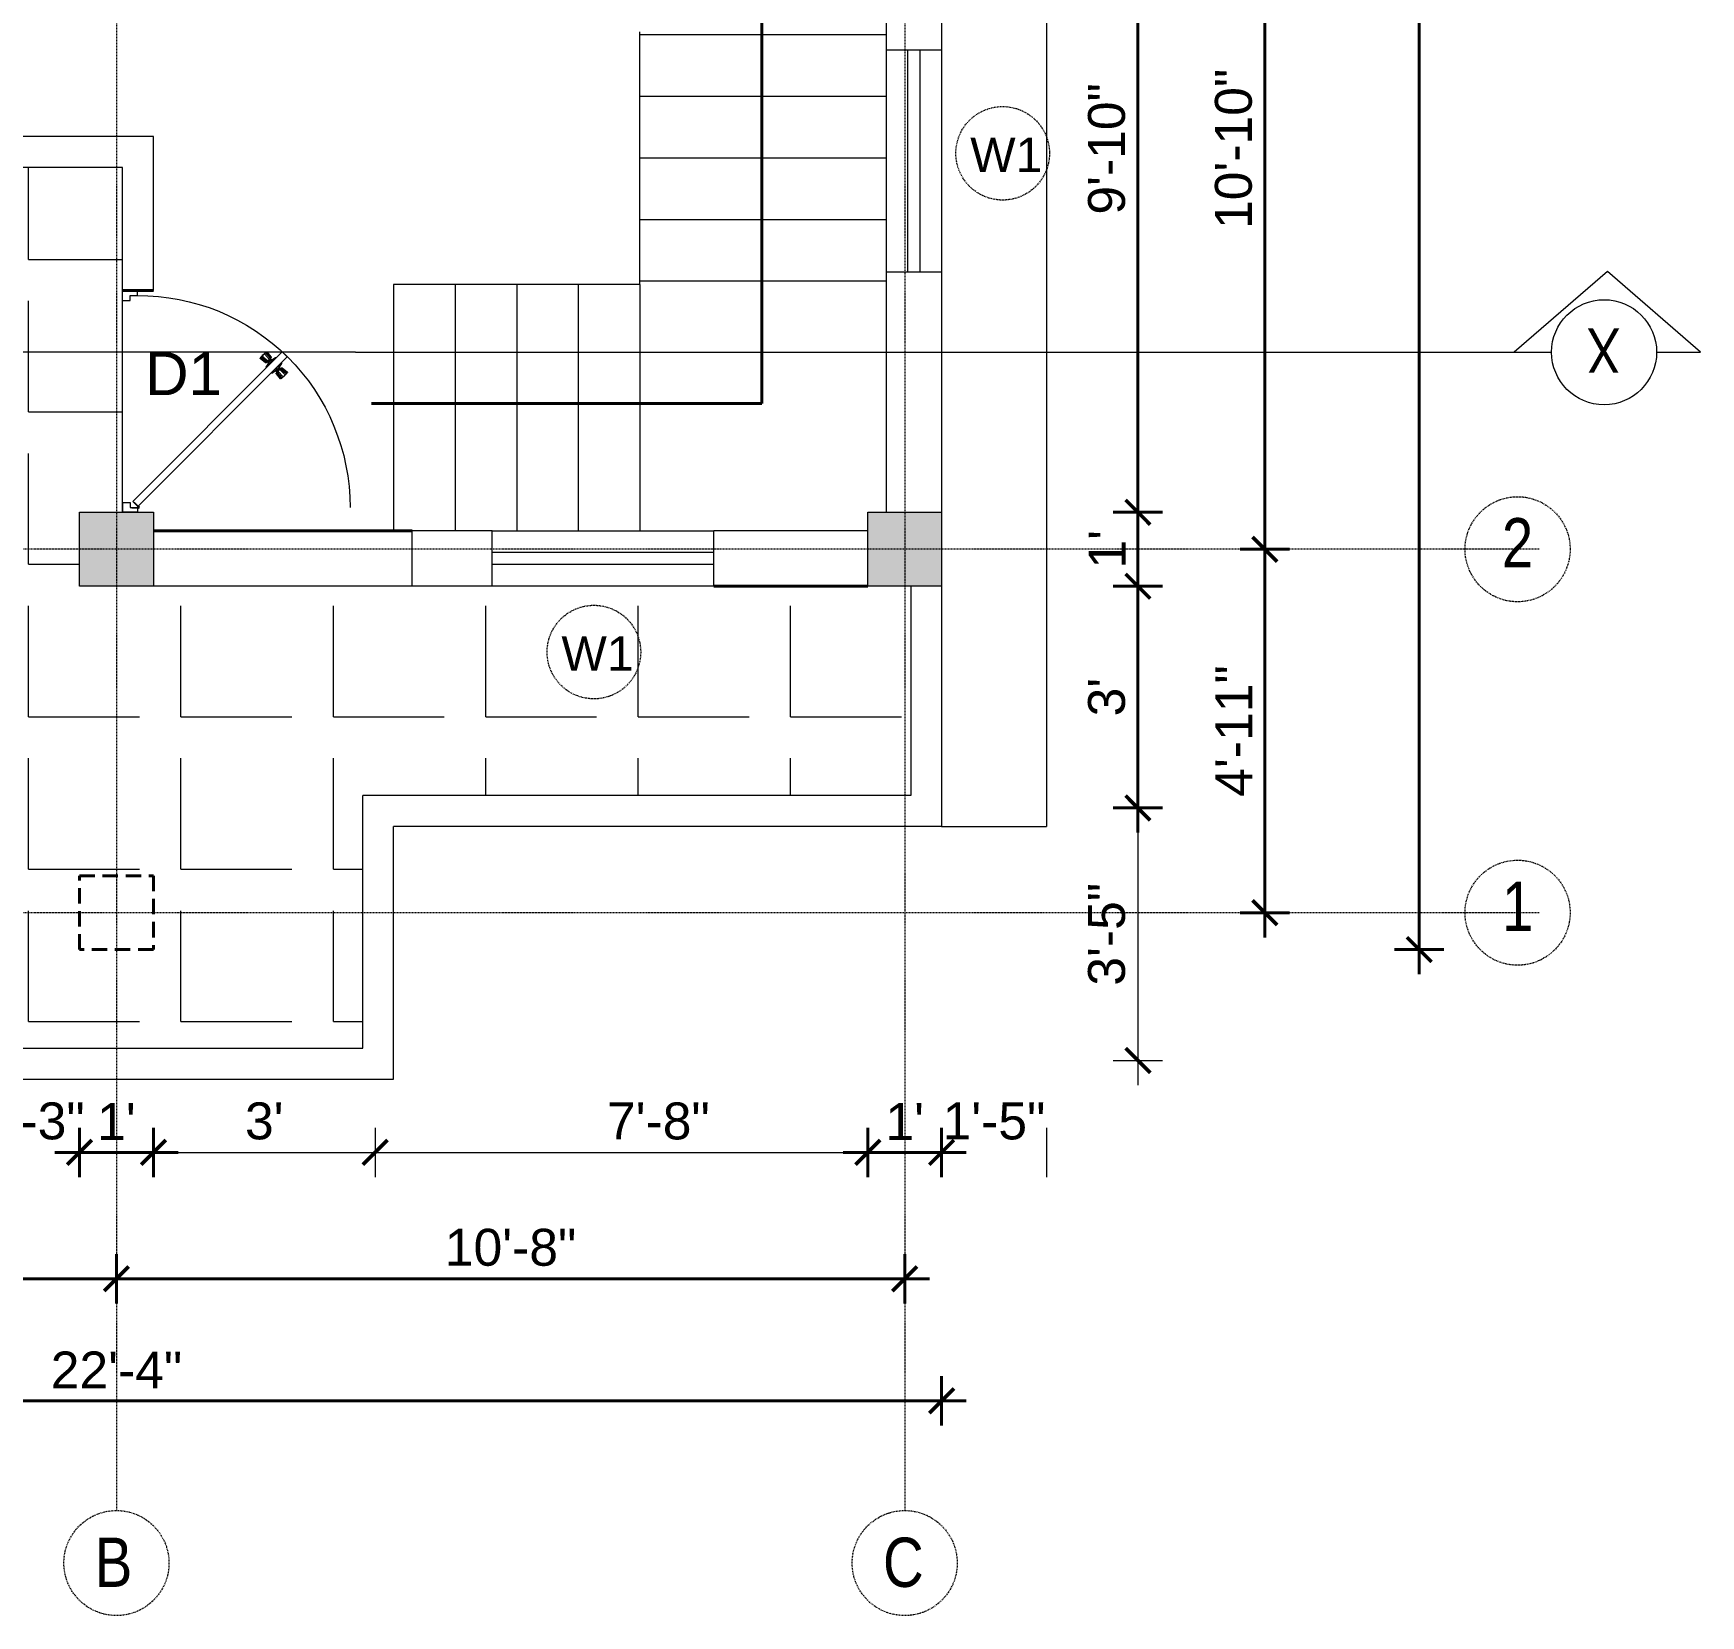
# Model space of a CAD drawing. Header units: inches. Extents: x 141029 to 166402, y -23568 to -18036.
# Drawn here: x 151272.8 to 151543.5, y -21851.7 to -21594.8 of the extents above; entities that cross this region are included whole.
import ezdxf

# ---------------------------------------------------------------- set-up
doc = ezdxf.new("R2010")
doc.units = ezdxf.units.IN
doc.header["$LTSCALE"] = 0.5
doc.header["$MEASUREMENT"] = 0
doc.header["$PDMODE"] = 66
doc.linetypes.add('CENTER', pattern=[2, 1.25, -0.25, 0.25, -0.25])
doc.linetypes.add('HIDDEN', pattern=[0.375, 0.25, -0.125])
for name, color, linetype, lineweight in [('Annotate-Lite.w', 177, 'Continuous', 9), ('Annotations-Bold.w', 177, 'Continuous', 13), ('DOOR & WIN', 1, 'Continuous', 25), ('PUERTAS', 7, 'Continuous', 9), ('TEXT', 220, 'Continuous', 9), ('wall', 1, 'Continuous', 40)]:
    doc.layers.add(name, color=color, linetype=linetype, lineweight=lineweight)
doc.styles.add('ARAIL', font='ARIALN.TTF')
doc.styles.add('DIMTEXT', font='arial.ttf', dxfattribs={"height": 6})
doc.styles.add('gaurav', font='arial.ttf')
doc.styles.get("Standard").update_dxf_attribs({"font": 'arial.ttf'})
doc.dimstyles.new('1 by 96', dxfattribs={"dimtxt": 6, "dimasz": 4, "dimexe": 4, "dimexo": 4, "dimgap": 2, "dimtad": 1, "dimdec": 0, "dimzin": 0, "dimdsep": 46, "dimlunit": 4, "dimtxsty": 'Standard', "dimblk": 'ARCHTICK', "dimcen": 0, "dimdle": 4, "dimadec": 0, "dimazin": 0, "dimtfac": 1, "dimtdec": 0, "dimtix": 1, "dimtofl": 0, "dimtmove": 1, "dimatfit": 3, "dimldrblk": 'ARCHTICK', "dimfxl": 4, "dimfxlon": 1, "dimtolj": 1, "dimtzin": 0, "dimlwd": -1, "dimlwe": -1, "dimarcsym": 0})

# ---------------------------------------------------------------- blocks, each defined once
blk = doc.blocks.new('3ft')
at = {"layer": 'PUERTAS', "color": 6}
for p, q in [((1.01, 2.52), (25.23, 26.74)), ((26.05, 25.92), (1.77, 1.64)), ((26.05, 25.92), (25.23, 26.74)), ((0, 2.4), (0, 0)), ((0.72, 2.4), (0, 2.4)), ((1.6, 0), (0, 0)), ((0.72, 1.52), (0.72, 2.44)), ((0.8, 1.52), (0.72, 1.52)), ((0.8, 1.52), (0.8, 2.41)), ((0.8, 1.2), (0.8, 1.52)), ((1.6, 1.2), (0.8, 1.2)), ((1.57, 1.84), (0.94, 2.47)), ((1.63, 1.89), (0.97, 2.55)), ((1.63, 1.89), (1.57, 1.84)), ((1.77, 1.64), (1.57, 1.84)), ((1.6, 0), (1.6, 1.2)), ((34.4, 0), (34.4, 1.2)), ((34.4, 1.2), (35.2, 1.2)), ((34.4, 0), (36, 0)), ((35.2, 1.2), (35.2, 2.4)), ((35.2, 2.4), (36, 2.4)), ((36, 0), (36, 2.4))]:
    blk.add_line(p, q, dxfattribs=at)
at = {"layer": 'PUERTAS', "color": 8}
for p, q in [((22.57, 24.94), (21.65, 25.68)), ((22.63, 24.99), (21.69, 25.75)), ((22.74, 25.1), (21.84, 25.9)), ((22.13, 26.28), (21.98, 26.13)), ((22.88, 25.24), (22.01, 26.06)), ((22.13, 26.28), (22.27, 26.42)), ((22.29, 26.41), (22.27, 26.42)), ((23.16, 25.52), (22.34, 26.39)), ((23.3, 25.66), (22.5, 26.56)), ((23.41, 25.77), (22.65, 26.71)), ((22.69, 24.32), (23.02, 24.83)), ((23.46, 25.83), (22.72, 26.75)), ((22.95, 24.96), (22.84, 25.07)), ((22.98, 24.99), (22.86, 25.1)), ((23.03, 25.04), (22.91, 25.15)), ((22.91, 24.53), (23.1, 24.91)), ((23.11, 25.12), (22.99, 25.23)), ((23.13, 24.76), (23.18, 24.99)), ((23.28, 25.3), (23.17, 25.41)), ((23.36, 25.37), (23.25, 25.49)), ((23.31, 24.94), (23.28, 25.08)), ((23.41, 25.43), (23.3, 25.54)), ((23.46, 25.09), (23.32, 25.13)), ((23.44, 25.45), (23.33, 25.56)), ((23.64, 25.27), (23.41, 25.22)), ((23.87, 25.49), (23.49, 25.3)), ((24.08, 25.71), (23.57, 25.38)), ((24.8, 24.56), (24.61, 24.18)), ((25.02, 24.77), (24.68, 24.26)), ((23.63, 23.38), (24.14, 23.72)), ((23.84, 23.6), (24.22, 23.79)), ((24.07, 23.82), (24.3, 23.88)), ((24.25, 24), (24.39, 23.97)), ((24.25, 23.26), (24.99, 22.34)), ((24.27, 23.64), (24.38, 23.53)), ((24.3, 23.67), (24.41, 23.56)), ((24.3, 23.32), (25.06, 22.38)), ((24.35, 23.72), (24.46, 23.61)), ((24.4, 24.15), (24.43, 24.01)), ((24.41, 23.43), (25.2, 22.53)), ((24.43, 23.8), (24.54, 23.69)), ((24.58, 24.33), (24.52, 24.1)), ((24.55, 23.57), (25.37, 22.7)), ((24.6, 23.97), (24.72, 23.86)), ((24.68, 24.05), (24.79, 23.94)), ((24.73, 24.1), (24.85, 23.99)), ((24.76, 24.13), (24.87, 24.02)), ((24.83, 23.85), (25.7, 23.03)), ((24.97, 23.99), (25.87, 23.2)), ((25.08, 24.1), (26.02, 23.34)), ((25.14, 24.15), (26.06, 23.41)), ((25.58, 22.82), (25.43, 22.67)), ((25.58, 22.82), (25.73, 22.97)), ((25.72, 22.98), (25.73, 22.97)), ((0, 0), (36, 0))]:
    blk.add_line(p, q, dxfattribs=at)
at = {"layer": 'PUERTAS', "color": 1}
for p, q in [((21.67, 25.73), (22.17, 26.23)), ((22.49, 24.95), (21.67, 25.61)), ((21.7, 25.82), (22.14, 26.26)), ((21.73, 25.79), (21.7, 25.82)), ((22.58, 26.7), (22.14, 26.26)), ((22.67, 26.73), (22.17, 26.23)), ((22.61, 26.67), (22.58, 26.7)), ((22.6, 24.96), (23.02, 25.38)), ((22.61, 24.25), (22.92, 24.72)), ((22.7, 25.07), (22.71, 25.06)), ((23.45, 25.91), (22.79, 26.73)), ((22.82, 25.06), (23.08, 25.32)), ((22.94, 24.95), (22.83, 25.07)), ((22.92, 24.72), (22.92, 24.72)), ((22.93, 24.94), (23.19, 25.21)), ((22.93, 24.84), (22.93, 24.83)), ((23.44, 25.81), (23.02, 25.38)), ((23.34, 25.58), (23.08, 25.32)), ((23.46, 25.47), (23.19, 25.21)), ((23.33, 25.7), (23.34, 25.69)), ((23.45, 25.46), (23.33, 25.57)), ((23.57, 25.47), (23.57, 25.47)), ((24.15, 25.79), (23.68, 25.48)), ((23.68, 25.48), (23.68, 25.48)), ((24.27, 25.78), (24.26, 25.79)), ((24.79, 24.38), (24.78, 24.37)), ((25.1, 24.84), (24.79, 24.38)), ((25.09, 24.96), (25.1, 24.95)), ((22.62, 24.13), (22.61, 24.14)), ((23.44, 23.31), (23.45, 23.3)), ((23.56, 23.3), (24.03, 23.61)), ((24.03, 23.61), (24.03, 23.62)), ((24.14, 23.62), (24.14, 23.62)), ((24.25, 23.62), (24.51, 23.89)), ((24.26, 23.29), (24.69, 23.71)), ((24.26, 23.63), (24.37, 23.52)), ((24.26, 23.18), (24.92, 22.37)), ((24.37, 23.52), (24.63, 23.77)), ((24.37, 23.4), (24.37, 23.4)), ((24.78, 24.15), (24.51, 23.89)), ((24.89, 24.03), (24.63, 23.77)), ((25.11, 24.14), (24.69, 23.71)), ((24.77, 24.14), (24.88, 24.03)), ((24.78, 24.26), (24.78, 24.26)), ((25, 24.03), (25, 24.03)), ((25.04, 22.36), (25.54, 22.86)), ((25.1, 22.42), (25.13, 22.39)), ((25.13, 22.39), (25.57, 22.83)), ((25.22, 24.14), (26.03, 23.48)), ((26.04, 23.37), (25.54, 22.86)), ((26.01, 23.27), (25.57, 22.83)), ((25.98, 23.3), (26.01, 23.27))]:
    blk.add_line(p, q, dxfattribs=at)
at = {"layer": 'PUERTAS', "color": 2}
for p, q in [((21.99, 26.11), (21.98, 26.13)), ((25.42, 22.68), (25.43, 22.67))]:
    blk.add_line(p, q, dxfattribs=at)
at = {"layer": 'PUERTAS', "color": 6}
for radius in [0.155, 0.0752]:
    blk.add_circle((0.82, 2.56), radius, dxfattribs=at)
blk.add_arc((0.82, 2.56), 34.38, 359.7285, 90.0333, dxfattribs=at)
at = {"layer": 'PUERTAS', "color": 1}
for centre, start, end in [((22.54, 25.01), 231.0764, 315), ((22.73, 26.68), 38.9236, 135), ((22.77, 25.12), 225, 315), ((22.99, 24.89), 135, 219.7428), ((22.87, 24.78), 315, 39.7428), ((23.28, 25.63), 315, 45), ((23.39, 25.86), 315, 38.9236), ((23.51, 25.41), 50.2572, 135), ((23.62, 25.53), 230.2572, 315), ((24.2, 25.73), 45, 135), ((24.84, 24.31), 135, 219.7428), ((25.04, 24.89), 315, 45), ((22.67, 24.2), 135, 225), ((23.51, 23.36), 225, 315), ((24.09, 23.56), 50.2572, 135), ((24.2, 23.68), 230.2572, 315), ((24.32, 23.23), 135, 218.9236), ((24.42, 23.46), 135, 225), ((24.72, 24.21), 315, 39.7428), ((24.94, 23.98), 45, 135), ((24.98, 22.42), 218.9236, 315), ((25.17, 24.08), 51.0764, 135), ((25.98, 23.42), 315, 51.0764)]:
    blk.add_arc(centre, 0.08, start, end, dxfattribs=at)
blk = doc.blocks.new('*U217')
at = {"color": 3}
blk.add_blockref('3ft', (0, 0), dxfattribs=at)
blk = doc.blocks.new('_ArchTick')
at = {"color": 0, "linetype": 'ByBlock', "const_width": 0.15}
blk.add_lwpolyline([(-0.5, -0.5), (0.5, 0.5)], dxfattribs=at)
blk = doc.blocks.new('*D343')
at = {"layer": 'Defpoints', "color": 0, "transparency": 16777216}
for p in [(151420.29, -21554.55), (151420.29, -21672.55), (151452.16, -21672.55)]:
    blk.add_point(p, dxfattribs=at)
at = {"layer": 'wall', "color": 0, "transparency": 16777216}
for p, q in [((151452.16, -21550.55), (151452.16, -21676.55)), ((151448.16, -21554.55), (151456.16, -21554.55)), ((151448.16, -21672.55), (151456.16, -21672.55))]:
    blk.add_line(p, q, dxfattribs=at)
at = {"layer": 'wall', "color": 0, "transparency": 16777216, "xscale": 4, "yscale": 4, "zscale": 4}
for p, rotation in [((151452.16, -21554.55), 90), ((151452.16, -21672.55), 270)]:
    blk.add_blockref('_ArchTick', p, dxfattribs=dict(at, rotation=rotation))
at = {"layer": 'wall', "color": 0, "transparency": 16777216, "insert": (151447.1, -21613.55), "char_height": 6, "attachment_point": 5, "rotation": 90}
blk.add_mtext('\\A1;9\'-10"', dxfattribs=at)
blk = doc.blocks.new('*D344')
at = {"layer": 'Defpoints', "color": 0, "transparency": 16777216}
for p in [(151420.29, -21672.55), (151420.29, -21684.55), (151452.16, -21684.55)]:
    blk.add_point(p, dxfattribs=at)
at = {"layer": 'wall', "color": 0, "transparency": 16777216}
for p, q in [((151452.16, -21668.55), (151452.16, -21688.55)), ((151448.16, -21672.55), (151456.16, -21672.55)), ((151448.16, -21684.55), (151456.16, -21684.55))]:
    blk.add_line(p, q, dxfattribs=at)
at = {"layer": 'wall', "color": 0, "transparency": 16777216, "xscale": 4, "yscale": 4, "zscale": 4}
for p, rotation in [((151452.16, -21672.55), 90), ((151452.16, -21684.55), 270)]:
    blk.add_blockref('_ArchTick', p, dxfattribs=dict(at, rotation=rotation))
at = {"layer": 'wall', "color": 0, "transparency": 16777216, "insert": (151447.15, -21678.55), "char_height": 6, "attachment_point": 5, "rotation": 90}
blk.add_mtext("\\A1;1'", dxfattribs=at)
blk = doc.blocks.new('*D346')
at = {"layer": 'Defpoints', "color": 0, "transparency": 16777216}
for p in [(151420.29, -21548.55), (151420.29, -21678.55), (151472.76, -21678.55)]:
    blk.add_point(p, dxfattribs=at)
at = {"layer": 'wall', "color": 0, "transparency": 16777216}
for p, q in [((151472.76, -21544.55), (151472.76, -21682.55)), ((151468.76, -21548.55), (151476.76, -21548.55)), ((151468.76, -21678.55), (151476.76, -21678.55))]:
    blk.add_line(p, q, dxfattribs=at)
at = {"layer": 'wall', "color": 0, "transparency": 16777216, "xscale": 4, "yscale": 4, "zscale": 4}
for p, rotation in [((151472.76, -21548.55), 90), ((151472.76, -21678.55), 270)]:
    blk.add_blockref('_ArchTick', p, dxfattribs=dict(at, rotation=rotation))
at = {"layer": 'wall', "color": 0, "transparency": 16777216, "insert": (151467.7, -21613.55), "char_height": 6, "attachment_point": 5, "rotation": 90}
blk.add_mtext('\\A1;10\'-10"', dxfattribs=at)
blk = doc.blocks.new('*D347')
at = {"layer": 'Defpoints', "color": 0, "transparency": 16777216}
for p in [(151420.29, -21678.55), (151292.29, -21737.55), (151472.76, -21737.55)]:
    blk.add_point(p, dxfattribs=at)
at = {"layer": 'wall', "color": 0, "transparency": 16777216}
for p, q in [((151472.76, -21674.55), (151472.76, -21741.55)), ((151468.76, -21678.55), (151476.76, -21678.55)), ((151468.76, -21737.55), (151476.76, -21737.55))]:
    blk.add_line(p, q, dxfattribs=at)
at = {"layer": 'wall', "color": 0, "transparency": 16777216, "xscale": 4, "yscale": 4, "zscale": 4}
for p, rotation in [((151472.76, -21678.55), 90), ((151472.76, -21737.55), 270)]:
    blk.add_blockref('_ArchTick', p, dxfattribs=dict(at, rotation=rotation))
at = {"layer": 'wall', "color": 0, "transparency": 16777216, "insert": (151467.75, -21708.05), "char_height": 6, "attachment_point": 5, "rotation": 90}
blk.add_mtext('\\A1;4\'-11"', dxfattribs=at)
blk = doc.blocks.new('*D348')
at = {"layer": 'Defpoints', "color": 0, "transparency": 16777216}
for p in [(151292.29, -21396.55), (151497.85, -21396.55), (151292.29, -21743.55)]:
    blk.add_point(p, dxfattribs=at)
at = {"layer": 'wall', "color": 0, "transparency": 16777216}
for p, q in [((151497.85, -21747.55), (151497.85, -21392.55)), ((151493.85, -21396.55), (151501.85, -21396.55)), ((151493.85, -21743.55), (151501.85, -21743.55))]:
    blk.add_line(p, q, dxfattribs=at)
at = {"layer": 'wall', "color": 0, "transparency": 16777216, "xscale": 4, "yscale": 4, "zscale": 4}
for p, rotation in [((151497.85, -21396.55), 90), ((151497.85, -21743.55), 270)]:
    blk.add_blockref('_ArchTick', p, dxfattribs=dict(at, rotation=rotation))
at = {"layer": 'wall', "color": 0, "transparency": 16777216, "insert": (151492.79, -21570.05), "char_height": 6, "attachment_point": 5, "rotation": 90}
blk.add_mtext('\\A1;28\'-11"', dxfattribs=at)
blk = doc.blocks.new('*D352')
at = {"layer": 'Defpoints', "color": 0, "transparency": 16777216}
for p in [(151265.29, -21743.55), (151280.29, -21743.55), (151280.29, -21776.46)]:
    blk.add_point(p, dxfattribs=at)
at = {"layer": 'wall', "color": 0, "transparency": 16777216}
for p, q in [((151265.29, -21772.46), (151265.29, -21780.46)), ((151280.29, -21772.46), (151280.29, -21780.46))]:
    blk.add_line(p, q, dxfattribs=at)
at = {"layer": 'wall', "color": 0, "transparency": 16777216, "insert": (151272.79, -21771.39), "char_height": 6, "attachment_point": 5}
blk.add_mtext('\\A1;1\'-3"', dxfattribs=at)
blk = doc.blocks.new('*D353')
at = {"layer": 'Defpoints', "color": 0, "transparency": 16777216}
for p in [(151280.29, -21743.55), (151292.29, -21743.55), (151292.29, -21776.46)]:
    blk.add_point(p, dxfattribs=at)
at = {"layer": 'wall', "color": 0, "transparency": 16777216}
for p, q in [((151280.29, -21772.46), (151280.29, -21780.46)), ((151292.29, -21772.46), (151292.29, -21780.46)), ((151276.29, -21776.46), (151296.29, -21776.46))]:
    blk.add_line(p, q, dxfattribs=at)
at = {"layer": 'wall', "color": 0, "transparency": 16777216, "xscale": 4, "yscale": 4, "zscale": 4, "rotation": 180}
blk.add_blockref('_ArchTick', (151280.29, -21776.46), dxfattribs=at)
at = {"layer": 'wall', "color": 0, "transparency": 16777216, "xscale": 4, "yscale": 4, "zscale": 4}
blk.add_blockref('_ArchTick', (151292.29, -21776.46), dxfattribs=at)
at = {"layer": 'wall', "color": 0, "transparency": 16777216, "insert": (151286.29, -21771.45), "char_height": 6, "attachment_point": 5}
blk.add_mtext("\\A1;1'", dxfattribs=at)
blk = doc.blocks.new('*D354')
at = {"layer": 'Defpoints', "color": 0, "transparency": 16777216}
for p in [(151408.29, -21684.55), (151420.29, -21684.55), (151420.29, -21776.46)]:
    blk.add_point(p, dxfattribs=at)
at = {"layer": 'wall', "color": 0, "transparency": 16777216}
for p, q in [((151408.29, -21772.46), (151408.29, -21780.46)), ((151420.29, -21772.46), (151420.29, -21780.46)), ((151404.29, -21776.46), (151424.29, -21776.46))]:
    blk.add_line(p, q, dxfattribs=at)
at = {"layer": 'wall', "color": 0, "transparency": 16777216, "xscale": 4, "yscale": 4, "zscale": 4, "rotation": 180}
blk.add_blockref('_ArchTick', (151408.29, -21776.46), dxfattribs=at)
at = {"layer": 'wall', "color": 0, "transparency": 16777216, "xscale": 4, "yscale": 4, "zscale": 4}
blk.add_blockref('_ArchTick', (151420.29, -21776.46), dxfattribs=at)
at = {"layer": 'wall', "color": 0, "transparency": 16777216, "insert": (151414.29, -21771.45), "char_height": 6, "attachment_point": 5}
blk.add_mtext("\\A1;1'", dxfattribs=at)
blk = doc.blocks.new('*D355')
at = {"layer": 'Defpoints', "color": 0, "transparency": 16777216}
for p in [(151158.29, -21743.55), (151286.29, -21743.55), (151286.29, -21796.98)]:
    blk.add_point(p, dxfattribs=at)
at = {"layer": 'wall', "color": 0, "transparency": 16777216}
for p, q in [((151158.29, -21792.98), (151158.29, -21800.98)), ((151286.29, -21792.98), (151286.29, -21800.98)), ((151154.29, -21796.98), (151290.29, -21796.98))]:
    blk.add_line(p, q, dxfattribs=at)
at = {"layer": 'wall', "color": 0, "transparency": 16777216, "xscale": 4, "yscale": 4, "zscale": 4, "rotation": 180}
blk.add_blockref('_ArchTick', (151158.29, -21796.98), dxfattribs=at)
at = {"layer": 'wall', "color": 0, "transparency": 16777216, "xscale": 4, "yscale": 4, "zscale": 4}
blk.add_blockref('_ArchTick', (151286.29, -21796.98), dxfattribs=at)
at = {"layer": 'wall', "color": 0, "transparency": 16777216, "insert": (151222.29, -21791.91), "char_height": 6, "attachment_point": 5}
blk.add_mtext('\\A1;10\'-8"', dxfattribs=at)
blk = doc.blocks.new('*D356')
at = {"layer": 'Defpoints', "color": 0, "transparency": 16777216}
for p in [(151414.29, -21684.55), (151286.29, -21743.55), (151414.29, -21796.98)]:
    blk.add_point(p, dxfattribs=at)
at = {"layer": 'wall', "color": 0, "transparency": 16777216}
for p, q in [((151286.29, -21792.98), (151286.29, -21800.98)), ((151414.29, -21792.98), (151414.29, -21800.98)), ((151282.29, -21796.98), (151418.29, -21796.98))]:
    blk.add_line(p, q, dxfattribs=at)
at = {"layer": 'wall', "color": 0, "transparency": 16777216, "xscale": 4, "yscale": 4, "zscale": 4, "rotation": 180}
blk.add_blockref('_ArchTick', (151286.29, -21796.98), dxfattribs=at)
at = {"layer": 'wall', "color": 0, "transparency": 16777216, "xscale": 4, "yscale": 4, "zscale": 4}
blk.add_blockref('_ArchTick', (151414.29, -21796.98), dxfattribs=at)
at = {"layer": 'wall', "color": 0, "transparency": 16777216, "insert": (151350.29, -21791.91), "char_height": 6, "attachment_point": 5}
blk.add_mtext('\\A1;10\'-8"', dxfattribs=at)
blk = doc.blocks.new('*D357')
at = {"layer": 'Defpoints', "color": 0, "transparency": 16777216}
for p in [(151420.29, -21684.55), (151152.29, -21743.55), (151420.29, -21816.81)]:
    blk.add_point(p, dxfattribs=at)
at = {"layer": 'wall', "color": 0, "transparency": 16777216}
for p, q in [((151152.29, -21812.81), (151152.29, -21820.81)), ((151420.29, -21812.81), (151420.29, -21820.81)), ((151148.29, -21816.81), (151424.29, -21816.81))]:
    blk.add_line(p, q, dxfattribs=at)
at = {"layer": 'wall', "color": 0, "transparency": 16777216, "xscale": 4, "yscale": 4, "zscale": 4, "rotation": 180}
blk.add_blockref('_ArchTick', (151152.29, -21816.81), dxfattribs=at)
at = {"layer": 'wall', "color": 0, "transparency": 16777216, "xscale": 4, "yscale": 4, "zscale": 4}
blk.add_blockref('_ArchTick', (151420.29, -21816.81), dxfattribs=at)
at = {"layer": 'wall', "color": 0, "transparency": 16777216, "insert": (151286.29, -21811.79), "char_height": 6, "attachment_point": 5}
blk.add_mtext('\\A1;22\'-4"', dxfattribs=at)
blk = doc.blocks.new('*D362')
at = {"layer": 'Defpoints', "color": 0, "transparency": 16777216}
for p in [(151420.29, -21684.55), (151437.29, -21720.55), (151452.16, -21720.55)]:
    blk.add_point(p, dxfattribs=at)
at = {"layer": 'wall', "color": 0, "transparency": 16777216}
for p, q in [((151452.16, -21680.55), (151452.16, -21724.55)), ((151448.16, -21684.55), (151456.16, -21684.55)), ((151448.16, -21720.55), (151456.16, -21720.55))]:
    blk.add_line(p, q, dxfattribs=at)
at = {"layer": 'wall', "color": 0, "transparency": 16777216, "xscale": 4, "yscale": 4, "zscale": 4}
for p, rotation in [((151452.16, -21684.55), 90), ((151452.16, -21720.55), 270)]:
    blk.add_blockref('_ArchTick', p, dxfattribs=dict(at, rotation=rotation))
at = {"layer": 'wall', "color": 0, "transparency": 16777216, "insert": (151447.1, -21702.55), "char_height": 6, "attachment_point": 5, "rotation": 90}
blk.add_mtext("\\A1;3'", dxfattribs=at)
blk = doc.blocks.new('*D363')
at = {"layer": 'Annotate-Lite.w', "color": 0, "transparency": 16777216}
for p, q in [((151452.16, -21716.55), (151452.16, -21765.55)), ((151448.16, -21720.55), (151456.16, -21720.55)), ((151448.16, -21761.55), (151456.16, -21761.55))]:
    blk.add_line(p, q, dxfattribs=at)
at = {"layer": 'Defpoints', "color": 0, "transparency": 16777216}
for p in [(151437.29, -21720.55), (151328.29, -21761.55), (151452.16, -21761.55)]:
    blk.add_point(p, dxfattribs=at)
at = {"layer": 'Annotate-Lite.w', "color": 0, "transparency": 16777216, "xscale": 4, "yscale": 4, "zscale": 4}
for p, rotation in [((151452.16, -21720.55), 90), ((151452.16, -21761.55), 270)]:
    blk.add_blockref('_ArchTick', p, dxfattribs=dict(at, rotation=rotation))
at = {"layer": 'Annotate-Lite.w', "color": 0, "transparency": 16777216, "insert": (151447.1, -21741.05), "char_height": 6, "attachment_point": 5, "rotation": 90}
blk.add_mtext('\\A1;3\'-5"', dxfattribs=at)
blk = doc.blocks.new('*D364')
at = {"layer": 'Annotate-Lite.w', "color": 0, "transparency": 16777216}
for p, q in [((151292.29, -21772.46), (151292.29, -21780.46)), ((151328.29, -21772.46), (151328.29, -21780.46)), ((151288.29, -21776.46), (151332.29, -21776.46))]:
    blk.add_line(p, q, dxfattribs=at)
at = {"layer": 'Defpoints', "color": 0, "transparency": 16777216}
for p in [(151292.29, -21743.55), (151328.29, -21761.55), (151328.29, -21776.46)]:
    blk.add_point(p, dxfattribs=at)
at = {"layer": 'Annotate-Lite.w', "color": 0, "transparency": 16777216, "xscale": 4, "yscale": 4, "zscale": 4, "rotation": 180}
blk.add_blockref('_ArchTick', (151292.29, -21776.46), dxfattribs=at)
at = {"layer": 'Annotate-Lite.w', "color": 0, "transparency": 16777216, "xscale": 4, "yscale": 4, "zscale": 4}
blk.add_blockref('_ArchTick', (151328.29, -21776.46), dxfattribs=at)
at = {"layer": 'Annotate-Lite.w', "color": 0, "transparency": 16777216, "insert": (151310.29, -21771.39), "char_height": 6, "attachment_point": 5}
blk.add_mtext("\\A1;3'", dxfattribs=at)
blk = doc.blocks.new('*D365')
at = {"layer": 'Annotate-Lite.w', "color": 0, "transparency": 16777216}
for p, q in [((151328.29, -21772.46), (151328.29, -21780.46)), ((151420.29, -21772.46), (151420.29, -21780.46)), ((151324.29, -21776.46), (151424.29, -21776.46))]:
    blk.add_line(p, q, dxfattribs=at)
at = {"layer": 'Defpoints', "color": 0, "transparency": 16777216}
for p in [(151420.29, -21720.55), (151328.29, -21761.55), (151420.29, -21776.46)]:
    blk.add_point(p, dxfattribs=at)
at = {"layer": 'Annotate-Lite.w', "color": 0, "transparency": 16777216, "xscale": 4, "yscale": 4, "zscale": 4, "rotation": 180}
blk.add_blockref('_ArchTick', (151328.29, -21776.46), dxfattribs=at)
at = {"layer": 'Annotate-Lite.w', "color": 0, "transparency": 16777216, "xscale": 4, "yscale": 4, "zscale": 4}
blk.add_blockref('_ArchTick', (151420.29, -21776.46), dxfattribs=at)
at = {"layer": 'Annotate-Lite.w', "color": 0, "transparency": 16777216, "insert": (151374.29, -21771.4), "char_height": 6, "attachment_point": 5}
blk.add_mtext('\\A1;7\'-8"', dxfattribs=at)
blk = doc.blocks.new('*D366')
at = {"layer": 'Annotate-Lite.w', "color": 0, "transparency": 16777216}
for p, q in [((151420.29, -21772.46), (151420.29, -21780.46)), ((151437.29, -21772.46), (151437.29, -21780.46))]:
    blk.add_line(p, q, dxfattribs=at)
at = {"layer": 'Defpoints', "color": 0, "transparency": 16777216}
for p in [(151420.29, -21723.55), (151437.29, -21723.55), (151437.29, -21776.46)]:
    blk.add_point(p, dxfattribs=at)
at = {"layer": 'Annotate-Lite.w', "color": 0, "transparency": 16777216, "insert": (151428.79, -21771.4), "char_height": 6, "attachment_point": 5}
blk.add_mtext('\\A1;1\'-5"', dxfattribs=at)

msp = doc.modelspace()

# ---------------------------------------------------------------- hatches: boundary and pattern name
at = {"layer": 'Annotations-Bold.w', "linetype": 'CENTER', "ltscale": 0.3}
h = msp.add_hatch(dxfattribs=at)
h.set_pattern_fill('ANGLE', color=0, scale=90, style=0)
h.set_pattern_definition([(0, (0, 0), (0, 24.75), [18, -6.75]), (90, (0, 0), (-24.75, 2e-15), [18, -6.75])])
h.paths.add_polyline_path([(151280.29, -21684.55), (151280.29, -21672.55), (151287.29, -21672.55), (151287.29, -21670.95), (151287.29, -21636.55), (151287.29, -21616.55), (151152.29, -21616.55), (151136.29, -21616.55), (151136.29, -21759.55), (151326.29, -21759.55), (151326.29, -21718.55), (151415.29, -21718.55), (151415.29, -21684.55), (151408.29, -21684.55), (151383.29, -21684.55), (151347.29, -21684.55), (151292.29, -21684.55)])
h.paths.add_polyline_path([(151280.29, -21731.55), (151292.29, -21731.55), (151292.29, -21743.55), (151280.29, -21743.55)], flags=16)
h.paths.add_polyline_path([(151164.29, -21684.55), (151164.29, -21672.55), (151152.29, -21672.55), (151152.29, -21684.55)], flags=17)
h.paths.add_polyline_path([(151164.29, -21731.55), (151164.29, -21743.55), (151152.29, -21743.55), (151152.29, -21731.55)], flags=16)
h.paths.add_polyline_path([(151191.65, -21689.26), (151251.02, -21689.26), (151251.02, -21703.69), (151191.65, -21703.69)], flags=24)
at = {"layer": 'wall'}
for points in [[(151292.29, -21672.55), (151280.29, -21672.55), (151280.29, -21684.55), (151292.29, -21684.55)], [(151420.29, -21672.55), (151408.29, -21672.55), (151408.29, -21684.55), (151420.29, -21684.55)]]:
    msp.add_hatch(color=256, dxfattribs=at).paths.add_polyline_path(points)

# ---------------------------------------------------------------- linework, layer by layer
at = {"layer": 'Annotate-Lite.w', "color": 1}
for p, q in [((151411.29, -21554.55), (151411.29, -21597.55)), ((151420.29, -21554.55), (151420.29, -21597.55)), ((151437.29, -21554.55), (151437.29, -21723.55)), ((151287.29, -21611.55), (151161.29, -21611.55)), ((151292.29, -21611.55), (151287.29, -21611.55)), ((151292.29, -21636.55), (151292.29, -21611.55)), ((151287.29, -21616.55), (151152.29, -21616.55)), ((151287.29, -21636.55), (151287.29, -21616.55)), ((151411.29, -21633.55), (151411.29, -21672.55)), ((151420.29, -21633.55), (151420.29, -21674.55)), ((151334.29, -21684.55), (151334.29, -21675.55)), ((151347.29, -21675.55), (151334.29, -21675.55)), ((151408.29, -21675.55), (151383.29, -21675.55)), ((151347.29, -21684.55), (151292.29, -21684.55)), ((151415.29, -21684.55), (151415.29, -21718.55)), ((151420.29, -21684.55), (151420.29, -21723.55)), ((151415.29, -21718.55), (151326.29, -21718.55)), ((151326.29, -21759.55), (151326.29, -21718.55)), ((151420.29, -21723.55), (151331.29, -21723.55)), ((151331.29, -21764.55), (151331.29, -21723.55)), ((151420.29, -21723.55), (151437.29, -21723.55)), ((151136.29, -21759.55), (151326.29, -21759.55)), ((151131.29, -21764.55), (151280.29, -21764.55)), ((151131.29, -21764.55), (151331.29, -21764.55))]:
    msp.add_line(p, q, dxfattribs=at)
at = {"layer": 'Annotate-Lite.w'}
for p, q in [((151371.29, -21635.55), (151371.29, -21594.55)), ((151411.29, -21595.05), (151371.29, -21595.05)), ((151411.29, -21605.05), (151371.29, -21605.05)), ((151411.29, -21615.05), (151371.29, -21615.05)), ((151411.29, -21625.05), (151371.29, -21625.05)), ((151411.29, -21635.05), (151371.29, -21635.05)), ((151331.29, -21635.55), (151331.29, -21675.55)), ((151371.29, -21635.55), (151331.29, -21635.55)), ((151341.29, -21635.55), (151341.29, -21675.55)), ((151351.29, -21635.55), (151351.29, -21675.55)), ((151361.29, -21635.55), (151361.29, -21675.55)), ((151371.29, -21635.55), (151371.29, -21675.55)), ((151334.29, -21675.55), (151331.29, -21675.55))]:
    msp.add_line(p, q, dxfattribs=at)
at = {"layer": 'Annotate-Lite.w', "color": 3}
for p, q in [((151420.29, -21597.55), (151411.29, -21597.55)), ((151411.29, -21597.55), (151411.29, -21633.55)), ((151414.79, -21633.55), (151414.79, -21597.55)), ((151416.79, -21633.55), (151416.79, -21597.55)), ((151420.29, -21597.55), (151420.29, -21633.55)), ((151420.29, -21633.55), (151411.29, -21633.55)), ((151347.29, -21684.55), (151347.29, -21675.55)), ((151347.29, -21675.55), (151383.29, -21675.55)), ((151383.29, -21684.55), (151383.29, -21675.55)), ((151383.29, -21679.05), (151347.29, -21679.05)), ((151383.29, -21681.05), (151347.29, -21681.05)), ((151383.29, -21684.55), (151347.29, -21684.55))]:
    msp.add_line(p, q, dxfattribs=at)
at = {"layer": 'Annotate-Lite.w'}
for points in [[(151280.29, -21672.55), (151292.29, -21672.55), (151292.29, -21684.55), (151280.29, -21684.55)], [(151408.29, -21672.55), (151420.29, -21672.55), (151420.29, -21684.55), (151408.29, -21684.55)]]:
    msp.add_lwpolyline(points, close=True, dxfattribs=at)
at = {"layer": 'Annotations-Bold.w', "color": 0, "linetype": 'CENTER', "ltscale": 0.3}
for p, q in [((151286.29, -21332.36), (151286.29, -21834.6)), ((151414.29, -21332.36), (151414.29, -21834.6)), ((151517.3, -21678.55), (151052.87, -21678.55)), ((151517.3, -21737.55), (151052.87, -21737.55))]:
    msp.add_line(p, q, dxfattribs=at)
for centre, radius in [((151430.2, -21614.27), 7.6), ((151513.81, -21678.55), 8.53), ((151363.82, -21695.24), 7.6), ((151513.81, -21737.55), 8.53), ((151286.29, -21843.13), 8.53), ((151414.29, -21843.13), 8.53)]:
    msp.add_circle(centre, radius, dxfattribs=at)
at = {"layer": 'TEXT'}
for points in [[(151536.4, -21646.56), (151543.54, -21646.56), (151528.4, -21633.48), (151513.26, -21646.56)], [(151325.11, -21646.56), (151055.81, -21646.56)], [(151325.11, -21646.56), (151519.33, -21646.56)]]:
    msp.add_lwpolyline(points, dxfattribs=at)
msp.add_circle((151527.86, -21646.56), 8.53, dxfattribs=at)
at = {"layer": 'wall'}
for p, q in [((151391.1, -21576.02), (151391.1, -21654.88)), ((151292.29, -21636.55), (151287.29, -21636.55)), ((151327.73, -21654.88), (151391.1, -21654.88)), ((151292.29, -21675.55), (151334.29, -21675.55)), ((151383.29, -21684.55), (151408.29, -21684.55))]:
    msp.add_line(p, q, dxfattribs=at)
at = {"layer": 'wall', "linetype": 'HIDDEN', "ltscale": 20}
msp.add_lwpolyline([(151280.29, -21731.55), (151292.29, -21731.55), (151292.29, -21743.55), (151280.29, -21743.55)], close=True, dxfattribs=at)

# ---------------------------------------------------------------- block references
at = {"layer": 'DOOR & WIN', "xscale": -1, "rotation": 270}
msp.add_blockref('*U217', (151287.29, -21672.55), dxfattribs=at)

# ---------------------------------------------------------------- texts
at = {"layer": 'Annotations-Bold.w', "color": 0, "linetype": 'CENTER', "ltscale": 0.3, "attachment_point": 1}
for s, width, insert, char_height, style in [('W1', 8, (151424.92, -21611.71), 5.6, 'gaurav'), ('2', 6.5393, (151511.26, -21673.5), 8, 'ARAIL'), ('W1', 8, (151358.54, -21692.68), 5.6, 'gaurav'), ('1', 6.5393, (151511.26, -21732.5), 8, 'ARAIL'), ('B', 6.5393, (151282.76, -21839), 8, 'ARAIL'), ('C', 6.5393, (151410.76, -21839), 8, 'ARAIL')]:
    msp.add_mtext_dynamic_manual_height_columns(s, width=width, gutter_width=100, heights=[0], dxfattribs=dict(at, insert=insert, char_height=char_height, style=style))
at = {"layer": 'TEXT', "style": 'DIMTEXT'}
msp.add_text('D1', height=7, dxfattribs=at).set_placement((151290.94, -21653.53))
at = {"layer": 'TEXT', "insert": (151525.03, -21642.66), "char_height": 7.2, "attachment_point": 9, "rotation": 180, "style": 'ARAIL'}
msp.add_mtext_dynamic_manual_height_columns('X', width=125.4648, gutter_width=90, heights=[0], dxfattribs=at)

# ---------------------------------------------------------------- dimensions: what is measured, and where the dimension line sits
at = {"layer": 'Annotate-Lite.w', "color": 1}
dim = msp.add_linear_dim(base=(151452.16, -21761.55), p1=(151437.29, -21720.55), p2=(151328.29, -21761.55), angle=90, dimstyle='1 by 96', dxfattribs=at)
dim.commit()
dim.dimension.update_dxf_attribs({"geometry": '*D363', "text_midpoint": (151447.1, -21741.05)})
for base, p1, p2, picture, middle in [((151420.29, -21776.46), (151328.29, -21761.55), (151420.29, -21720.55), '*D365', (151374.29, -21771.4)), ((151437.29, -21776.46), (151420.29, -21723.55), (151437.29, -21723.55), '*D366', (151428.79, -21771.4)), ((151328.29, -21776.46), (151292.29, -21743.55), (151328.29, -21761.55), '*D364', (151310.29, -21771.39))]:
    dim = msp.add_linear_dim(base=base, p1=p1, p2=p2, dimstyle='1 by 96', dxfattribs=at)
    dim.commit()
    dim.dimension.update_dxf_attribs({"geometry": picture, "text_midpoint": middle})
at = {"layer": 'wall'}
for base, p1, p2, picture, middle in [((151497.85, -21396.55), (151292.29, -21743.55), (151292.29, -21396.55), '*D348', (151492.79, -21570.05)), ((151472.76, -21678.55), (151420.29, -21548.55), (151420.29, -21678.55), '*D346', (151467.7, -21613.55)), ((151452.16, -21672.55), (151420.29, -21554.55), (151420.29, -21672.55), '*D343', (151447.1, -21613.55)), ((151452.16, -21684.55), (151420.29, -21672.55), (151420.29, -21684.55), '*D344', (151447.15, -21678.55)), ((151472.76, -21737.55), (151420.29, -21678.55), (151292.29, -21737.55), '*D347', (151467.75, -21708.05)), ((151452.16, -21720.55), (151420.29, -21684.55), (151437.29, -21720.55), '*D362', (151447.1, -21702.55))]:
    dim = msp.add_linear_dim(base=base, p1=p1, p2=p2, angle=90, dimstyle='1 by 96', dxfattribs=at)
    dim.commit()
    dim.dimension.update_dxf_attribs({"geometry": picture, "text_midpoint": middle})
for base, p1, p2, picture, middle in [((151420.29, -21816.81), (151152.29, -21743.55), (151420.29, -21684.55), '*D357', (151286.29, -21811.79)), ((151414.29, -21796.98), (151286.29, -21743.55), (151414.29, -21684.55), '*D356', (151350.29, -21791.91)), ((151420.29, -21776.46), (151408.29, -21684.55), (151420.29, -21684.55), '*D354', (151414.29, -21771.45)), ((151286.29, -21796.98), (151158.29, -21743.55), (151286.29, -21743.55), '*D355', (151222.29, -21791.91)), ((151280.29, -21776.46), (151265.29, -21743.55), (151280.29, -21743.55), '*D352', (151272.79, -21771.39)), ((151292.29, -21776.46), (151280.29, -21743.55), (151292.29, -21743.55), '*D353', (151286.29, -21771.45))]:
    dim = msp.add_linear_dim(base=base, p1=p1, p2=p2, dimstyle='1 by 96', dxfattribs=at)
    dim.commit()
    dim.dimension.update_dxf_attribs({"geometry": picture, "text_midpoint": middle})

doc.saveas('drawing.dxf')
